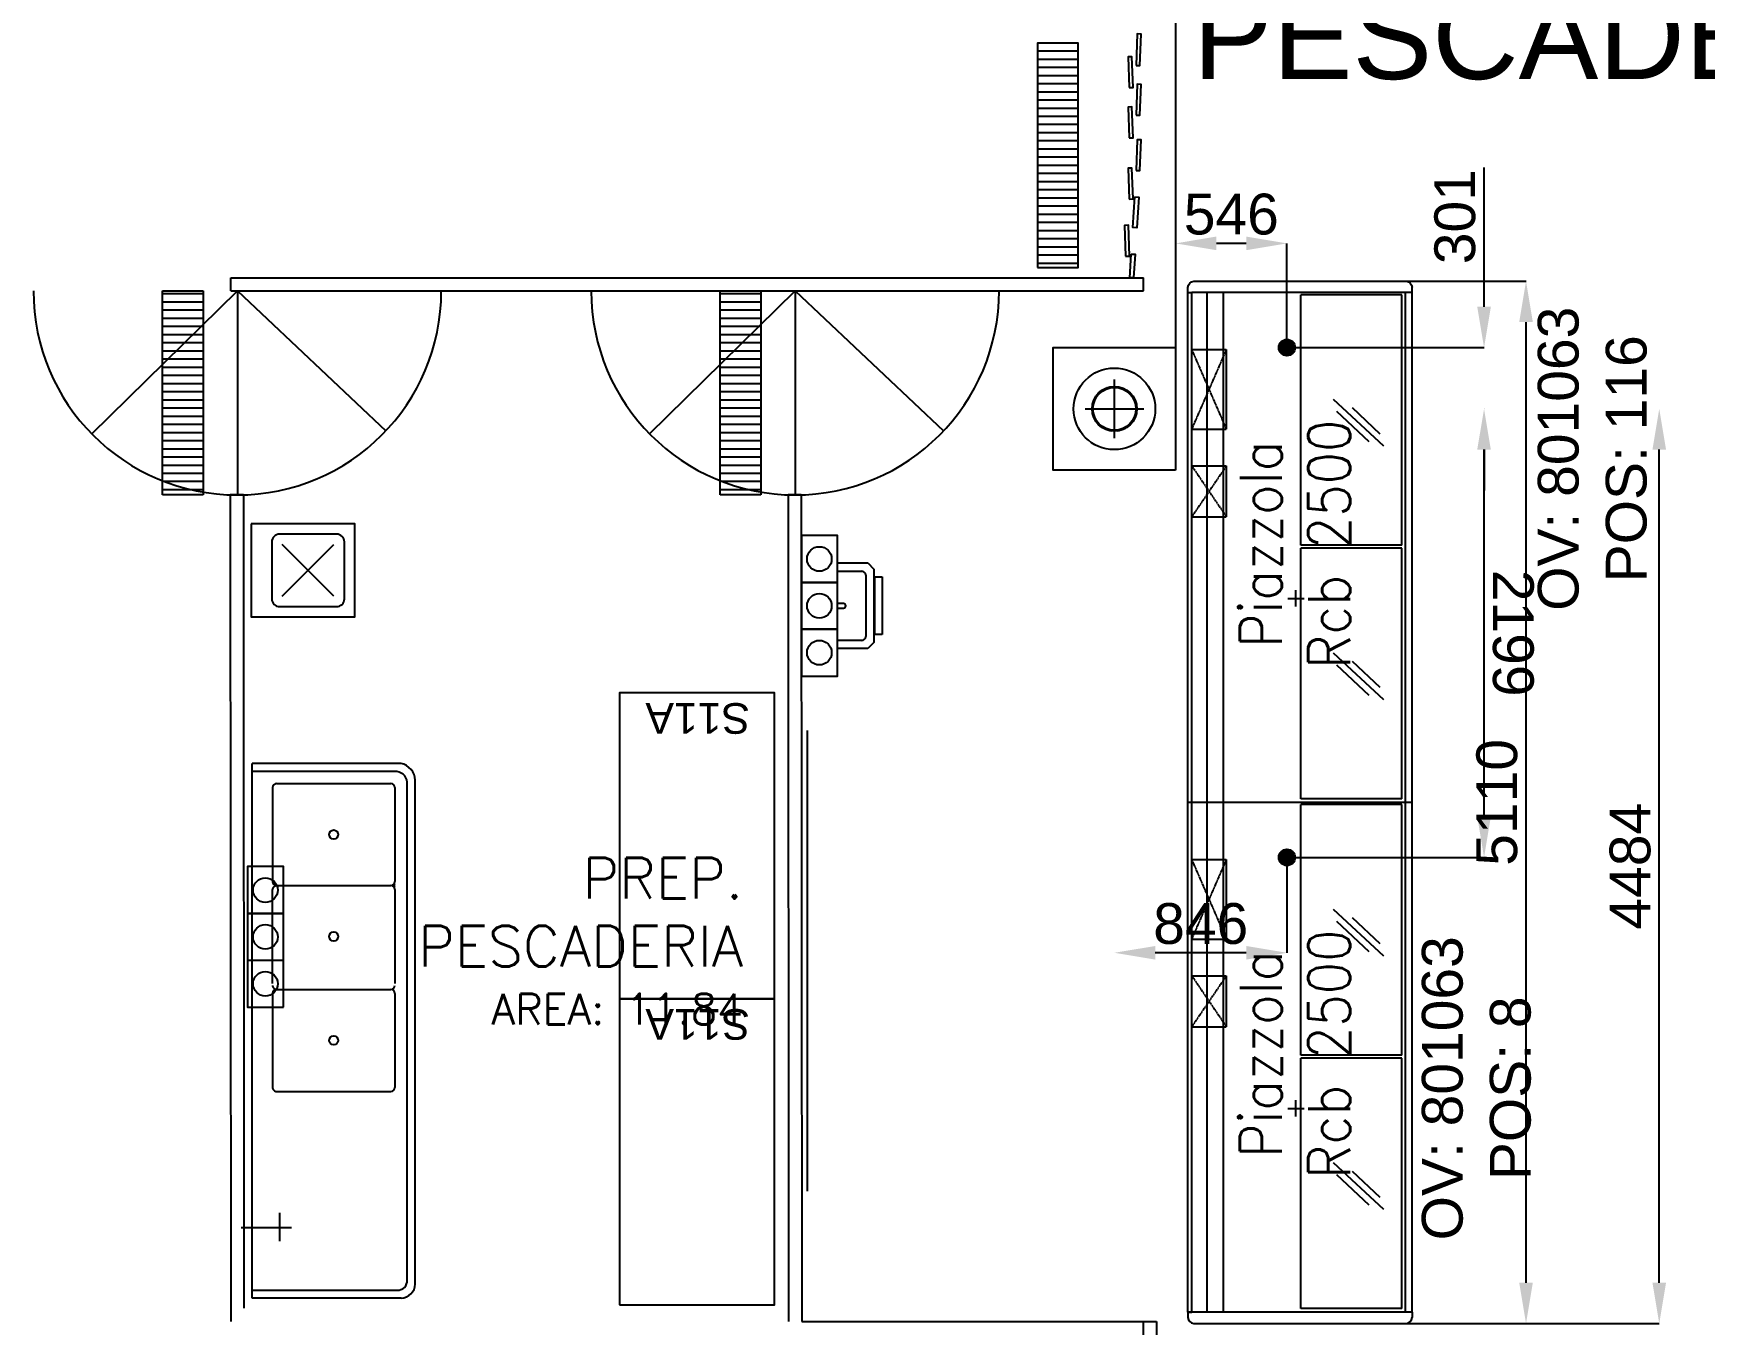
# Model space of a CAD drawing. Header units: millimetres. Extents: x 1478096 to 1808313, y 619971 to 762366.
# Drawn here: x 1780196 to 1788391, y 667153 to 673483 of the extents above; entities that cross this region are included whole.
import ezdxf
from ezdxf.enums import TextEntityAlignment as Align

# ---------------------------------------------------------------- set-up
doc = ezdxf.new("R2010")
doc.units = ezdxf.units.MM
doc.header["$LTSCALE"] = 10
doc.linetypes.add('TRATTEGGIATA2', pattern=[0.375, 0.25, -0.125])
for name, color, linetype in [('0_Estructura', 251, 'Continuous'), ('BANCHI', 3, 'Continuous'), ('COSTAN-EXH-COTAS', 7, 'Continuous'), ('COSTAN-EXH-Desagues', 1, 'Continuous'), ('COSTAN-EXH-NOMENCLATURAS', 7, 'Continuous'), ('DESAGUE AL PISO', 1, 'Continuous'), ('GOP', 1, 'Continuous'), ('QUADRO_ELETTRICO', 8, 'Continuous'), ('SCARICHI', 3, 'Continuous'), ('TESTI20', 3, 'Continuous'), ('ZZZZ0_Estructura', 251, 'Continuous'), ('ZZZZDC-ARQ-EQUIP. PREP.', 30, 'Continuous'), ('ZZZZDC-ARQ-MURO DE BLOQUE', 7, 'Continuous'), ('ZZZZDC-ARQ-PAINEL CAMARA', 151, 'Continuous'), ('ZZZZDC-ARQ-PUERTAS CAMARAS', 141, 'Continuous'), ('ZZZZDC-ARQ-TEXTOS', 7, 'Continuous'), ('ZZZZW-section count', 250, 'Continuous')]:
    doc.layers.add(name, color=color, linetype=linetype)
doc.styles.add('costan', font='ARIAL.TTF')
doc.styles.add('HEAD', font='ARIAL.TTF', dxfattribs={"height": 0.6})
doc.styles.add('RE-PLANTABASE(XREF)$1$ARIAL', font='ARIAL.TTF')
doc.styles.add('ROMANS20', font='romans.shx', dxfattribs={"width": 0.9, "height": 2})
doc.styles.get("Standard").update_dxf_attribs({"font": 'ARIAL.TTF'})
doc.dimstyles.new('COSTAN-DESAGUES', dxfattribs={"dimtxt": 200, "dimasz": 200, "dimexe": 0, "dimexo": 0, "dimgap": 40, "dimtad": 1, "dimdec": 0, "dimzin": 0, "dimdsep": 46, "dimtxsty": 'costan', "dimblk1": 'ARCHTICK', "dimblk2": 'ARCHTICK', "dimcen": 0, "dimclrd": 256, "dimclre": 256, "dimclrt": 256, "dimadec": 0, "dimazin": 0, "dimtfac": 1, "dimtdec": 0, "dimtofl": 0, "dimtmove": 0, "dimatfit": 3, "dimfxl": 0, "dimtolj": 1, "dimtzin": 0, "dimarcsym": 0})
doc.dimstyles.new('COSTAN-MM-100', dxfattribs={"dimtxt": 200, "dimasz": 200, "dimexe": 0, "dimexo": 0, "dimgap": 40, "dimtad": 1, "dimdec": 0, "dimzin": 0, "dimdsep": 46, "dimtxsty": 'costan', "dimblk1": 'ARCHTICK', "dimblk2": 'ARCHTICK', "dimcen": 0, "dimclrd": 256, "dimclre": 256, "dimclrt": 256, "dimadec": 0, "dimazin": 0, "dimtfac": 1, "dimtdec": 0, "dimtofl": 0, "dimtmove": 0, "dimatfit": 3, "dimfxl": 0, "dimtolj": 1, "dimtzin": 0, "dimarcsym": 0})

# ---------------------------------------------------------------- blocks, each defined once
blk = doc.blocks.new('ZZA$C73B3400C')
at = {"layer": 'ZZZZDC-ARQ-PUERTAS CAMARAS'}
for p, q in [((0.2865, 0.2993), (1, 1)), ((0.6323, 0), (0.6323, 1)), ((0.6323, 1), (0.8323, 1)), ((0.6323, 0.9869), (0.8323, 0.9869)), ((0.8323, 1), (0.8323, 0)), ((1, 1), (1.7278, 0.3142)), ((1, 1), (1, 0)), ((0.6323, 0.9469), (0.8323, 0.9469)), ((0.6323, 0.9069), (0.8323, 0.9069)), ((0.6323, 0.8669), (0.8323, 0.8669)), ((0.6323, 0.8269), (0.8323, 0.8269)), ((0.6323, 0.7869), (0.8323, 0.7869)), ((0.6323, 0.7469), (0.8323, 0.7469)), ((0.6323, 0.7069), (0.8323, 0.7069)), ((0.6323, 0.6669), (0.8323, 0.6669)), ((0.6323, 0.6269), (0.8323, 0.6269)), ((0.6323, 0.5869), (0.8323, 0.5869)), ((0.6323, 0.5469), (0.8323, 0.5469)), ((0.6323, 0.5069), (0.8323, 0.5069)), ((0.6323, 0.4669), (0.8323, 0.4669)), ((0.6323, 0.4269), (0.8323, 0.4269)), ((0.6323, 0.3869), (0.8323, 0.3869)), ((0.6323, 0.3469), (0.8323, 0.3469)), ((0.6323, 0.3069), (0.8323, 0.3069)), ((0.6323, 0.2669), (0.8323, 0.2669)), ((0.6323, 0.2269), (0.8323, 0.2269)), ((0.6323, 0.1869), (0.8323, 0.1869)), ((0.6323, 0.1469), (0.8323, 0.1469)), ((0.6323, 0.1069), (0.8323, 0.1069)), ((0.6323, 0.0669), (0.8323, 0.0669)), ((0.6323, 0.0269), (0.8323, 0.0269)), ((0.8323, 0), (0.6323, 0))]:
    blk.add_line(p, q, dxfattribs=at)
blk.add_arc((1, 1), 1, 180, 0, dxfattribs=at)
blk = doc.blocks.new('ZZRE-PLANTABASE(XREF)$0$LJ-BASE2(xref)$0$LJ-PLANTA BASE(XREF)$0$SE-COME$0$LR-COME$0$pileta-flat-3-flat-1')
for p, q in [((-0.0702, 0.8), (-2.5398, 0.8)), ((-0.0902, 0.76), (-2.5198, 0.76)), ((-2.6225, 0.73), (-2.6225, 0)), ((-2.5825, 0.71), (-2.5825, 0)), ((-2.5241, 0.12), (-2.5241, 0.68)), ((-2.5041, 0.7), (-2.0441, 0.7)), ((-2.0241, 0.12), (-2.0241, 0.68)), ((-2.0041, 0.7), (-1.5441, 0.7)), ((-1.5145, 0.12), (-1.5145, 0.68)), ((-1.4945, 0.7), (-1.0345, 0.7)), ((-1.0145, 0.12), (-1.0145, 0.68)), ((-0.0402, 0), (-0.0402, 0.7179)), ((-0.3478, -0.0534), (-0.3478, 0.1924)), ((-2.5041, 0.1), (-2.0441, 0.1)), ((-1.5441, 0.1), (-2.0041, 0.1)), ((-1.6572, 0.1532), (-1.6572, -0.0236)), ((-1.4945, 0.1), (-1.0345, 0.1)), ((-0.42, 0.1346), (-0.2802, 0.1346)), ((-0.0002, 0), (-2.6225, 0))]:
    blk.add_line(p, q)
at = {"ltscale": 200}
blk.add_line((-0.0002, 0.73), (-0.0002, 0), dxfattribs=at)
for points in [[(-1.8868, 0.1532), (-2.1165, 0.1532), (-2.1165, -0.0236), (-1.8868, -0.0236)], [(-1.4275, 0.1532), (-1.8868, 0.1532), (-1.8868, -0.0236), (-1.4275, -0.0236)]]:
    blk.add_lwpolyline(points, close=True)
for centre, radius in [((-2.2741, 0.4), 0.0222), ((-1.7741, 0.4), 0.0222), ((-1.2645, 0.4), 0.0222), ((-2.0017, 0.0648), 0.0603), ((-1.772, 0.0648), 0.0603), ((-1.5423, 0.0648), 0.0603)]:
    blk.add_circle(centre, radius)
for centre, radius, start, end in [((-2.5362, 0.7118), 0.0882, 92.35329, 168.13873), ((-2.5258, 0.7032), 0.0571, 83.93825, 173.20345), ((-0.0863, 0.714), 0.0462, 355.08464, 94.91627), ((-0.0743, 0.726), 0.0742, 3.12681, 86.8741), ((-2.5041, 0.68), 0.02, 90.00045, 180.00045), ((-2.0441, 0.68), 0.02, 0.00045, 90.00045), ((-2.0304, 0.6937), 0.0063, 0.00045, 90.00045), ((-2.0178, 0.6937), 0.0063, 90.00045, 180.00045), ((-2.0041, 0.68), 0.02, 90.00045, 180.00045), ((-1.5345, 0.68), 0.02, 0.00045, 90.00045), ((-1.4945, 0.68), 0.02, 90.00045, 180.00045), ((-1.0345, 0.68), 0.02, 0.00045, 90.00045), ((-2.5041, 0.12), 0.02, 180.00045, 270.00045), ((-2.0441, 0.12), 0.02, 270.00045, 0.00045), ((-2.0041, 0.12), 0.02, 180.00045, 270.00045), ((-1.5345, 0.12), 0.02, 270.00045, 0.00045), ((-1.4945, 0.12), 0.02, 180.00045, 270.00045), ((-1.0345, 0.12), 0.02, 270.00045, 0.00045)]:
    blk.add_arc(centre, radius, start, end)
blk = doc.blocks.new('ZZRE-PLANTABASE(XREF)$0$LJ-BASE2(xref)$0$LJ-PLANTA BASE(XREF)$0$SE-COME$0$lav_rod-flat-2-flat-1-flat-1')
for p, q in [((0.4064, 0.127), (0.1524, -0.127)), ((0.1524, 0.127), (0.4064, -0.127))]:
    blk.add_line(p, q)
blk.add_lwpolyline([(0, -0.2286), (0, 0.2286), (0.508, 0.2286), (0.508, -0.2286)], close=True)
blk.add_lwpolyline([(0.4191, 0.1778, -0.414214), (0.4572, 0.1397), (0.4572, -0.1397, -0.414214), (0.4191, -0.1778), (0.1397, -0.1778, -0.414214), (0.1016, -0.1397), (0.1016, 0.1397, -0.414214), (0.1397, 0.1778)], format="xyb", close=True)
blk = doc.blocks.new('COSTAN-REFERENCIA DE DESAGÜES')
at = {"layer": 'COSTAN-EXH-Desagues'}
blk.add_hatch(color=256, dxfattribs=at).paths.add_polyline_path([(40, 0, 1), (-40, 0, 1)])
blk.add_circle((0, 0), 40, dxfattribs=at)
blk = doc.blocks.new('*D317')
at = {"layer": 'COSTAN-EXH-Desagues', "lineweight": -2, "transparency": 16777216}
for p, q in [((1786342.9, 669443.2), (1786342.9, 668975.9)), ((1786142.9, 668975.9), (1785696.9, 668975.9))]:
    blk.add_line(p, q, dxfattribs=at)
at = {"layer": 'COSTAN-EXH-Desagues', "transparency": 16777216}
for points in [[(1785696.9, 669009.2), (1785696.9, 668942.6), (1785496.9, 668975.9)], [(1786142.9, 669009.2), (1786142.9, 668942.6), (1786342.9, 668975.9)]]:
    blk.add_solid(points, dxfattribs=at)
at = {"layer": 'Defpoints', "color": 0, "transparency": 16777216}
for p in [(1786342.9, 669443.2), (1785496.9, 668975.9), (1785496.9, 668975.9)]:
    blk.add_point(p, dxfattribs=at)
at = {"layer": 'COSTAN-EXH-Desagues', "transparency": 16777216, "insert": (1785919.9, 669118), "char_height": 200, "attachment_point": 5, "style": 'costan'}
blk.add_mtext('\\A1;846', dxfattribs=at)
blk = doc.blocks.new('_ARCHTICK')
at = {"color": 0, "linetype": 'ByBlock', "const_width": 0.15}
blk.add_lwpolyline([(-0.5, -0.5), (0.5, 0.5)], dxfattribs=at)
blk = doc.blocks.new('*D318')
at = {"layer": 'COSTAN-EXH-Desagues', "lineweight": -2, "transparency": 16777216}
for p, q in [((1787309.3, 671642.6), (1787309.3, 671642.6)), ((1787309.3, 669643.2), (1787309.3, 671442.6)), ((1786342.9, 669443.2), (1787309.3, 669443.2))]:
    blk.add_line(p, q, dxfattribs=at)
at = {"layer": 'COSTAN-EXH-Desagues', "transparency": 16777216}
for points in [[(1787342.6, 671442.6), (1787275.9, 671442.6), (1787309.3, 671642.6)], [(1787342.6, 669643.2), (1787276, 669643.2), (1787309.3, 669443.2)]]:
    blk.add_solid(points, dxfattribs=at)
at = {"layer": 'Defpoints', "color": 0, "transparency": 16777216}
for p in [(1787309.3, 671642.6), (1787309.3, 671642.6), (1786342.9, 669443.2)]:
    blk.add_point(p, dxfattribs=at)
at = {"layer": 'COSTAN-EXH-Desagues', "transparency": 16777216, "insert": (1787451.4, 670542.9), "char_height": 200, "attachment_point": 5, "rotation": 270.00021, "style": 'costan'}
blk.add_mtext('\\A1;2199', dxfattribs=at)
blk = doc.blocks.new('*D319')
at = {"layer": 'COSTAN-EXH-Desagues', "lineweight": -2, "transparency": 16777216}
for p, q in [((1786142.9, 672453.9), (1785996.9, 672453.9)), ((1786342.9, 671943.2), (1786342.9, 672453.9))]:
    blk.add_line(p, q, dxfattribs=at)
at = {"layer": 'COSTAN-EXH-Desagues', "transparency": 16777216}
for points in [[(1785996.9, 672487.3), (1785996.9, 672420.6), (1785796.9, 672453.9)], [(1786142.9, 672487.3), (1786142.9, 672420.6), (1786342.9, 672453.9)]]:
    blk.add_solid(points, dxfattribs=at)
at = {"layer": 'Defpoints', "color": 0, "transparency": 16777216}
for p in [(1785796.9, 672453.9), (1785796.9, 672453.9), (1786342.9, 671943.2)]:
    blk.add_point(p, dxfattribs=at)
at = {"layer": 'COSTAN-EXH-Desagues', "transparency": 16777216, "insert": (1786069.9, 672596.1), "char_height": 200, "attachment_point": 5, "style": 'costan'}
blk.add_mtext('\\A1;546', dxfattribs=at)
blk = doc.blocks.new('*D320')
at = {"layer": 'COSTAN-EXH-Desagues', "lineweight": -2, "transparency": 16777216}
for p, q in [((1787309.3, 672143.2), (1787309.3, 672826.4)), ((1786342.9, 671943.2), (1787309.3, 671943.2)), ((1787309.3, 671442.6), (1787309.3, 671242.6))]:
    blk.add_line(p, q, dxfattribs=at)
at = {"layer": 'COSTAN-EXH-Desagues', "transparency": 16777216}
for points in [[(1787275.9, 672143.2), (1787342.6, 672143.2), (1787309.3, 671943.2)], [(1787275.9, 671442.6), (1787342.6, 671442.6), (1787309.3, 671642.6)]]:
    blk.add_solid(points, dxfattribs=at)
at = {"layer": 'Defpoints', "color": 0, "transparency": 16777216}
for p in [(1786342.9, 671943.2), (1787309.3, 671943.2), (1787309.3, 671642.6)]:
    blk.add_point(p, dxfattribs=at)
at = {"layer": 'COSTAN-EXH-Desagues', "transparency": 16777216, "insert": (1787167.1, 672584.8), "char_height": 200, "attachment_point": 5, "rotation": 90, "style": 'costan'}
blk.add_mtext('\\A1;301', dxfattribs=at)
blk = doc.blocks.new('POSICION DE DESAGUE')
for p, q in [((-40, 0), (40, 0)), ((0, 40), (0, -40))]:
    blk.add_line(p, q)
blk = doc.blocks.new('TL2_RCB_SX')
at = {"layer": 'BANCHI'}
for p, q in [((-566.4, 661.8), (-566.4, -378.2)), ((-566.4, 661.8), (-566.4, 661.8)), ((-511.4, 691.8), (-536.4, 691.8)), ((-511.4, 691.8), (-511.4, 671.8)), ((-566.4, -378.2), (-566.4, -378.2)), ((-511.4, -408.2), (-536.4, -408.2))]:
    blk.add_line(p, q, dxfattribs=at)
for centre, start, end in [((-534.7, 660.1), 93.16582, 176.83418), ((-534.7, -376.4), 183.16582, 266.83418)]:
    blk.add_arc(centre, 31.8, start, end, dxfattribs=at)
at = {"layer": 'GOP'}
blk.add_line((-511.4, -408.2), (-511.4, 671.8), dxfattribs=at)
blk = doc.blocks.new('*D471')
at = {"layer": 'COSTAN-EXH-COTAS', "lineweight": -2, "transparency": 16777216}
for p, q in [((1786926.9, 672268.2), (1787515.1, 672268.2)), ((1787515.1, 667358.2), (1787515.1, 672068.2)), ((1786923.3, 667158.2), (1787515.1, 667158.2))]:
    blk.add_line(p, q, dxfattribs=at)
at = {"layer": 'COSTAN-EXH-COTAS', "transparency": 16777216}
for points in [[(1787481.8, 672068.2), (1787548.5, 672068.2), (1787515.1, 672268.2)], [(1787481.8, 667358.2), (1787548.5, 667358.2), (1787515.1, 667158.2)]]:
    blk.add_solid(points, dxfattribs=at)
at = {"layer": 'Defpoints', "color": 0, "transparency": 16777216}
for p in [(1786926.9, 672268.2), (1787515.1, 672268.2), (1786923.3, 667158.2)]:
    blk.add_point(p, dxfattribs=at)
at = {"layer": 'COSTAN-EXH-COTAS', "transparency": 16777216, "insert": (1787373, 669713.2), "char_height": 200, "attachment_point": 5, "rotation": 90, "style": 'costan'}
blk.add_mtext('\\A1;5110', dxfattribs=at)
blk = doc.blocks.new('*D422')
at = {"layer": 'COSTAN-EXH-COTAS', "lineweight": -2, "transparency": 16777216}
for p, q in [((1788168.4, 667358.2), (1788168.4, 671442.6)), ((1787515.1, 667158.2), (1788168.4, 667158.2))]:
    blk.add_line(p, q, dxfattribs=at)
at = {"layer": 'COSTAN-EXH-COTAS', "transparency": 16777216}
for points in [[(1788135, 671442.6), (1788201.7, 671442.6), (1788168.4, 671642.6)], [(1788135, 667358.2), (1788201.7, 667358.2), (1788168.4, 667158.2)]]:
    blk.add_solid(points, dxfattribs=at)
at = {"layer": 'Defpoints', "color": 0, "transparency": 16777216}
for p in [(1788168.4, 671642.6), (1788168.4, 671642.6), (1787515.1, 667158.2)]:
    blk.add_point(p, dxfattribs=at)
at = {"layer": 'COSTAN-EXH-COTAS', "transparency": 16777216, "insert": (1788026.3, 669400.4), "char_height": 200, "attachment_point": 5, "rotation": 90, "style": 'costan'}
blk.add_mtext('\\A1;4484', dxfattribs=at)

msp = doc.modelspace()

# ---------------------------------------------------------------- hatches: boundary and pattern name
h = msp.add_hatch()
h.set_pattern_fill('_USER', color=8, scale=40, angle=1080, style=0, pattern_type=0)
h.set_pattern_definition([(180, (1785319.084, 672517.55), (-7e-14, 40), [])])
h.paths.add_polyline_path([(1785119.084, 672335.44), (1785319.084, 672335.44), (1785319.084, 673435.44), (1785119.084, 673435.44)])
at = {"layer": 'ZZZZ0_Estructura'}
h = msp.add_hatch(dxfattribs=at)
h.set_pattern_fill('ANSI31', color=256, scale=2, angle=-180, style=0)
h.set_pattern_definition([(225, (3334951.955, 1208048.316), (4.49012806, -4.49012806), [])])
h.paths.add_polyline_path([(1785386.885, 671642.622, 1), (1785606.885, 671642.622, 1)])
h.paths.add_polyline_path([(1785391.685, 671642.622, 1), (1785602.085, 671642.622, 1)], flags=16)

# ---------------------------------------------------------------- linework, layer by layer
at = {"color": 8}
for points in [[(1785119.084, 672335.44), (1785319.084, 672335.44), (1785319.084, 673435.44), (1785119.084, 673435.44)], [(1785603.216, 673326.288), (1785622.071, 673325.63), (1785627.335, 673480.284), (1785608.48, 673480.942)], [(1785569.073, 673217.805), (1785587.927, 673218.464), (1785582.663, 673369.199), (1785563.809, 673368.541)], [(1785603.216, 673083.025), (1785622.071, 673082.367), (1785627.335, 673233.103), (1785608.48, 673233.761)], [(1785569.073, 672971.147), (1785587.927, 672971.805), (1785582.663, 673122.541), (1785563.809, 673121.883)], [(1785603.216, 672811.583), (1785622.071, 672810.924), (1785627.335, 672961.66), (1785608.48, 672962.318)], [(1785569.073, 672671.382), (1785587.927, 672672.04), (1785582.663, 672822.776), (1785563.809, 672822.117)], [(1785596.891, 672681.795), (1785615.72, 672680.616), (1785606.3, 672530.083), (1785587.471, 672531.262)], [(1785551.539, 672391.172), (1785570.393, 672391.831), (1785565.129, 672542.566), (1785546.275, 672541.908)], [(1785579.357, 672401.585), (1785598.186, 672400.407), (1785590.918, 672284.262), (1785572.089, 672285.44)]]:
    msp.add_lwpolyline(points, close=True, dxfattribs=at)
at = {"layer": '0_Estructura', "elevation": 0.035}
msp.add_lwpolyline([(1785796.884, 671342.623), (1785196.884, 671342.623), (1785196.884, 671942.623), (1785796.884, 671942.623)], close=True, dxfattribs=at)
at = {"layer": 'BANCHI'}
for p, q in [((1785856.856, 669713.221), (1785856.856, 672213.221)), ((1785950.856, 669713.221), (1785950.856, 672213.221)), ((1786030.856, 669713.221), (1786030.856, 672213.221)), ((1786410.856, 670974.221), (1786410.856, 672202.221)), ((1786906.856, 672202.221), (1786410.856, 672202.221)), ((1786906.856, 670974.221), (1786906.856, 672202.221)), ((1786956.856, 669713.221), (1786956.856, 672213.221)), ((1786906.856, 670974.221), (1786410.856, 670974.221)), ((1786410.856, 669731.221), (1786410.856, 670959.221)), ((1786906.856, 670959.221), (1786410.856, 670959.221)), ((1786906.856, 669731.221), (1786906.856, 670959.221)), ((1786906.856, 669731.221), (1786410.856, 669731.221)), ((1785856.856, 667213.221), (1785856.856, 669713.221)), ((1785876.856, 669713.221), (1785856.856, 669713.221)), ((1785950.856, 667213.221), (1785950.856, 669713.221)), ((1786030.856, 667213.221), (1786030.856, 669713.221)), ((1786410.856, 668474.221), (1786410.856, 669702.221)), ((1786906.856, 669702.221), (1786410.856, 669702.221)), ((1786906.856, 668474.221), (1786906.856, 669702.221)), ((1786956.856, 667213.221), (1786956.856, 669713.221)), ((1786906.856, 668474.221), (1786410.856, 668474.221)), ((1786410.856, 667231.221), (1786410.856, 668459.221)), ((1786906.856, 668459.221), (1786410.856, 668459.221)), ((1786906.856, 667231.221), (1786906.856, 668459.221)), ((1785876.856, 667213.221), (1785856.856, 667213.221)), ((1786906.856, 667231.221), (1786410.856, 667231.221))]:
    msp.add_line(p, q, dxfattribs=at)
at = {"layer": 'BANCHI', "color": 1}
for p, q in [((1786924.856, 669713.221), (1786924.856, 672213.221)), ((1786924.856, 667213.221), (1786924.856, 669713.221))]:
    msp.add_line(p, q, dxfattribs=at)
at = {"layer": 'BANCHI', "linetype": 'Continuous'}
for p, q in [((1786569.211, 671690.266), (1786815.924, 671461.36)), ((1786586.216, 671631.21), (1786744.589, 671482.597)), ((1786663.146, 671648.488), (1786798.49, 671520.806)), ((1786569.211, 670447.266), (1786815.924, 670218.36)), ((1786586.216, 670388.21), (1786744.589, 670239.597)), ((1786663.146, 670405.488), (1786798.49, 670277.806)), ((1786569.211, 669190.266), (1786815.924, 668961.36)), ((1786586.216, 669131.21), (1786744.589, 668982.597)), ((1786663.146, 669148.488), (1786798.49, 669020.806)), ((1786569.211, 667947.266), (1786815.924, 667718.36)), ((1786586.216, 667888.21), (1786744.589, 667739.597)), ((1786663.146, 667905.488), (1786798.49, 667777.806))]:
    msp.add_line(p, q, dxfattribs=at)
at = {"layer": 'COSTAN-EXH-Desagues'}
msp.add_line((1785796.884, 676375.145), (1785796.884, 671942.623), dxfattribs=at)
at = {"layer": 'GOP'}
for p, q in [((1785876.856, 669713.221), (1785876.856, 672213.221)), ((1785876.856, 667213.221), (1785876.856, 669713.221)), ((1786956.856, 669713.221), (1785876.856, 669713.221)), ((1786956.856, 667213.221), (1785876.856, 667213.221))]:
    msp.add_line(p, q, dxfattribs=at)
at = {"layer": 'QUADRO_ELETTRICO', "linetype": 'TRATTEGGIATA2'}
for p, q in [((1785876.856, 671543.221), (1785876.856, 671933.221)), ((1785876.856, 671933.221), (1786046.856, 671933.221)), ((1786046.856, 671543.221), (1785876.856, 671933.221)), ((1785876.856, 671543.221), (1786046.856, 671933.221)), ((1786046.856, 671543.221), (1786046.856, 671933.221)), ((1785876.856, 671543.221), (1786046.856, 671543.221)), ((1785876.856, 671113.221), (1785876.856, 671363.221)), ((1785876.856, 671363.221), (1786046.856, 671363.221)), ((1786046.856, 671113.221), (1785876.856, 671363.221)), ((1785876.856, 671113.221), (1786046.856, 671363.221)), ((1786046.856, 671113.221), (1786046.856, 671363.221)), ((1785876.856, 671113.221), (1786046.856, 671113.221)), ((1785876.856, 669043.221), (1785876.856, 669433.221)), ((1785876.856, 669433.221), (1786046.856, 669433.221)), ((1786046.856, 669043.221), (1785876.856, 669433.221)), ((1785876.856, 669043.221), (1786046.856, 669433.221)), ((1786046.856, 669043.221), (1786046.856, 669433.221)), ((1785876.856, 669043.221), (1786046.856, 669043.221)), ((1785876.856, 668613.221), (1785876.856, 668863.221)), ((1785876.856, 668863.221), (1786046.856, 668863.221)), ((1786046.856, 668613.221), (1785876.856, 668863.221)), ((1785876.856, 668613.221), (1786046.856, 668863.221)), ((1786046.856, 668613.221), (1786046.856, 668863.221)), ((1785876.856, 668613.221), (1786046.856, 668613.221))]:
    msp.add_line(p, q, dxfattribs=at)
at = {"layer": 'ZZZZ0_Estructura'}
for p, q in [((1785496.885, 671498.932, -0.001), (1785496.885, 671786.313, -0.001)), ((1785353.194, 671642.622, -0.001), (1785640.576, 671642.622, -0.001))]:
    msp.add_line(p, q, dxfattribs=at)
at = {"layer": 'ZZZZ0_Estructura', "elevation": 0.035}
msp.add_lwpolyline([(1785796.884, 671342.623), (1785196.884, 671342.623), (1785196.884, 671942.623), (1785796.884, 671942.623)], close=True, dxfattribs=at)
at = {"layer": 'ZZZZ0_Estructura'}
for centre, radius in [((1785496.884, 671642.623, 0.035), 200), ((1785496.885, 671642.622, -0.001), 110), ((1785496.885, 671642.622, -0.001), 105.2)]:
    msp.add_circle(centre, radius, dxfattribs=at)
at = {"layer": 'ZZZZDC-ARQ-EQUIP. PREP.'}
for p, q in [((1784138.39, 670886.94), (1784287.751, 670886.94)), ((1784138.39, 670886.94), (1784287.751, 670886.94)), ((1784138.39, 670886.94), (1784287.751, 670886.94)), ((1784138.39, 670886.94), (1784287.751, 670886.94)), ((1784287.751, 670886.94), (1784317.751, 670856.94)), ((1784287.751, 670886.94), (1784317.751, 670856.94)), ((1784287.751, 670886.94), (1784317.751, 670856.94)), ((1784287.751, 670886.94), (1784317.751, 670856.94)), ((1784138.39, 670846.94), (1784257.751, 670846.94)), ((1784138.39, 670846.94), (1784257.751, 670846.94)), ((1784138.39, 670846.94), (1784257.751, 670846.94)), ((1784138.39, 670846.94), (1784257.751, 670846.94)), ((1784277.751, 670826.94), (1784277.751, 670526.94)), ((1784277.751, 670826.94), (1784277.751, 670526.94)), ((1784277.751, 670826.94), (1784277.751, 670526.94)), ((1784277.751, 670826.94), (1784277.751, 670526.94)), ((1784317.751, 670856.94), (1784317.751, 670496.94)), ((1784317.751, 670856.94), (1784317.751, 670496.94)), ((1784317.751, 670856.94), (1784317.751, 670496.94)), ((1784317.751, 670856.94), (1784317.751, 670496.94)), ((1784321.274, 670818.813), (1784358.496, 670818.813)), ((1784321.274, 670535.644), (1784321.274, 670818.813)), ((1784321.274, 670535.644), (1784321.274, 670818.813)), ((1784321.274, 670818.813), (1784358.496, 670818.813)), ((1784321.274, 670818.813), (1784358.496, 670818.813)), ((1784321.274, 670535.644), (1784321.274, 670818.813)), ((1784321.274, 670535.644), (1784321.274, 670818.813)), ((1784321.274, 670818.813), (1784358.496, 670818.813)), ((1784358.496, 670818.813), (1784358.496, 670535.644)), ((1784358.496, 670818.813), (1784358.496, 670535.644)), ((1784358.496, 670818.813), (1784358.496, 670535.644)), ((1784358.496, 670818.813), (1784358.496, 670535.644)), ((1784168.389, 670687.807), (1784138.39, 670687.807)), ((1784168.389, 670687.807), (1784138.39, 670687.807)), ((1784168.389, 670687.807), (1784138.39, 670687.807)), ((1784168.389, 670687.807), (1784138.39, 670687.807)), ((1784138.39, 670666.073), (1784168.389, 670666.073)), ((1784138.39, 670666.073), (1784168.389, 670666.073)), ((1784138.39, 670666.073), (1784168.389, 670666.073)), ((1784138.39, 670666.073), (1784168.389, 670666.073)), ((1784257.751, 670506.94), (1784138.39, 670506.94)), ((1784257.751, 670506.94), (1784138.39, 670506.94)), ((1784257.751, 670506.94), (1784138.39, 670506.94)), ((1784257.751, 670506.94), (1784138.39, 670506.94)), ((1784287.751, 670466.94), (1784138.39, 670466.94)), ((1784287.751, 670466.94), (1784138.39, 670466.94)), ((1784287.751, 670466.94), (1784138.39, 670466.94)), ((1784287.751, 670466.94), (1784138.39, 670466.94)), ((1784317.751, 670496.94), (1784287.751, 670466.94)), ((1784317.751, 670496.94), (1784287.751, 670466.94)), ((1784317.751, 670496.94), (1784287.751, 670466.94)), ((1784317.751, 670496.94), (1784287.751, 670466.94)), ((1784358.496, 670535.644), (1784321.274, 670535.644)), ((1784358.496, 670535.644), (1784321.274, 670535.644)), ((1784358.496, 670535.644), (1784321.274, 670535.644)), ((1784358.496, 670535.644), (1784321.274, 670535.644)), ((1783992.588, 667806.879), (1783992.588, 670066.167))]:
    msp.add_line(p, q, dxfattribs=at)
for points in [[(1783961.616, 671021.422), (1783961.616, 670791.767), (1784138.39, 670791.767), (1784138.39, 671021.422)], [(1783961.616, 671021.422), (1783961.616, 670791.767), (1784138.39, 670791.767), (1784138.39, 671021.422)], [(1783961.616, 671021.422), (1783961.616, 670791.767), (1784138.39, 670791.767), (1784138.39, 671021.422)], [(1783961.616, 671021.422), (1783961.616, 670791.767), (1784138.39, 670791.767), (1784138.39, 671021.422)], [(1783961.616, 670791.767), (1783961.616, 670562.113), (1784138.39, 670562.113), (1784138.39, 670791.767)], [(1783961.616, 670791.767), (1783961.616, 670562.113), (1784138.39, 670562.113), (1784138.39, 670791.767)], [(1783961.616, 670791.767), (1783961.616, 670562.113), (1784138.39, 670562.113), (1784138.39, 670791.767)], [(1783961.616, 670791.767), (1783961.616, 670562.113), (1784138.39, 670562.113), (1784138.39, 670791.767)], [(1783961.616, 670562.113), (1783961.616, 670332.458), (1784138.39, 670332.458), (1784138.39, 670562.113)], [(1783961.616, 670562.113), (1783961.616, 670332.458), (1784138.39, 670332.458), (1784138.39, 670562.113)], [(1783961.616, 670562.113), (1783961.616, 670332.458), (1784138.39, 670332.458), (1784138.39, 670562.113)], [(1783961.616, 670562.113), (1783961.616, 670332.458), (1784138.39, 670332.458), (1784138.39, 670562.113)], [(1783070.379, 668750.729), (1783830.379, 668750.729), (1783830.379, 670250.729), (1783070.379, 670250.729)], [(1783070.379, 667250.729), (1783830.379, 667250.729), (1783830.379, 668750.729), (1783070.379, 668750.729)]]:
    msp.add_lwpolyline(points, close=True, dxfattribs=at)
for centre in [(1784050.003, 670906.594), (1784050.003, 670906.594), (1784050.003, 670906.594), (1784050.003, 670906.594), (1784050.003, 670676.94), (1784050.003, 670676.94), (1784050.003, 670676.94), (1784050.003, 670676.94), (1784050.003, 670447.286), (1784050.003, 670447.286), (1784050.003, 670447.286), (1784050.003, 670447.286)]:
    msp.add_circle(centre, 60.25, dxfattribs=at)
for centre, radius, start, end in [((1784257.751, 670826.94), 20, 0, 90), ((1784257.751, 670826.94), 20, 0, 90), ((1784257.751, 670826.94), 20, 0, 90), ((1784257.751, 670826.94), 20, 0, 90), ((1784168.389, 670676.94), 10.867, 270, 90), ((1784168.389, 670676.94), 10.867, 270, 90), ((1784168.389, 670676.94), 10.867, 270, 90), ((1784168.389, 670676.94), 10.867, 270, 90), ((1784257.751, 670526.94), 20, 270, 0), ((1784257.751, 670526.94), 20, 270, 0), ((1784257.751, 670526.94), 20, 270, 0), ((1784257.751, 670526.94), 20, 270, 0)]:
    msp.add_arc(centre, radius, start, end, dxfattribs=at)
at = {"layer": 'ZZZZDC-ARQ-MURO DE BLOQUE'}
for p, q in [((1781163.738, 672220.441), (1781163.738, 672285.441)), ((1781226.18, 671221.055), (1781161.18, 671221.055))]:
    msp.add_line(p, q, dxfattribs=at)
at = {"layer": 'ZZZZDC-ARQ-PAINEL CAMARA'}
for p, q in [((1781163.734, 672274.811), (1781163.737, 672274.811)), ((1781163.737, 672285.441), (1785638.783, 672285.44)), ((1785638.783, 672220.441), (1785638.783, 672285.44)), ((1781163.734, 672220.441), (1781163.737, 672220.441)), ((1781163.738, 672220.441), (1785638.783, 672220.441)), ((1781161.18, 671221.055), (1781163.737, 667168.219)), ((1781226.18, 671221.055), (1781228.739, 667233.219)), ((1783896.33, 671221.05), (1783898.734, 667168.22)), ((1783961.33, 671221.05), (1783896.33, 671221.05)), ((1783961.33, 671221.05), (1783963.734, 667168.22)), ((1781163.737, 667233.221), (1781163.737, 667168.221)), ((1783963.734, 667168.22), (1785703.782, 667168.221)), ((1785638.782, 662848.285), (1785638.782, 667168.221)), ((1785703.782, 667168.221), (1785703.782, 658985.45))]:
    msp.add_line(p, q, dxfattribs=at)
at = {"layer": 'ZZZZDC-ARQ-PUERTAS CAMARAS'}
msp.add_line((1783961.33, 671221.05), (1783896.33, 671221.05), dxfattribs=at)

# ---------------------------------------------------------------- block references
at = {"layer": 'COSTAN-EXH-Desagues', "xscale": -1, "rotation": 90}
msp.add_blockref('TL2_RCB_SX', (1786548.674, 671701.771), dxfattribs=at)
at = {"layer": 'COSTAN-EXH-Desagues'}
for p in [(1786342.856, 671943.221), (1786342.856, 669443.221)]:
    msp.add_blockref('COSTAN-REFERENCIA DE DESAGÜES', p, dxfattribs=at)
at = {"layer": 'COSTAN-EXH-Desagues', "rotation": 90}
msp.add_blockref('TL2_RCB_SX', (1786548.674, 667724.67), dxfattribs=at)
at = {"layer": 'DESAGUE AL PISO', "rotation": 90}
for p in [(1786342.856, 671943.221), (1786342.856, 669443.221)]:
    msp.add_blockref('POSICION DE DESAGUE', p, dxfattribs=at)
at = {"layer": 'SCARICHI', "rotation": 90}
for p in [(1786386.856, 670713.221), (1786386.856, 668213.221)]:
    msp.add_blockref('POSICION DE DESAGUE', p, dxfattribs=at)
at = {"layer": 'ZZZZDC-ARQ-EQUIP. PREP.', "yscale": 1000, "zscale": 1000}
for name, p, xscale, rotation in [('ZZRE-PLANTABASE(XREF)$0$LJ-BASE2(xref)$0$LJ-PLANTA BASE(XREF)$0$SE-COME$0$lav_rod-flat-2-flat-1-flat-1', (1781263.648, 670850.794), -1000, 180), ('ZZRE-PLANTABASE(XREF)$0$LJ-BASE2(xref)$0$LJ-PLANTA BASE(XREF)$0$SE-COME$0$LR-COME$0$pileta-flat-3-flat-1', (1781268.773, 667281.657), 1000, 269.9999999999999)]:
    msp.add_blockref(name, p, dxfattribs=dict(at, xscale=xscale, rotation=rotation))
at = {"layer": 'ZZZZDC-ARQ-PUERTAS CAMARAS', "xscale": 1000, "yscale": 1000, "zscale": 1000}
for p in [(1780196.238, 671220.44), (1782931.234, 671220.44)]:
    msp.add_blockref('ZZA$C73B3400C', p, dxfattribs=at)

# ---------------------------------------------------------------- texts
at = {"layer": 'COSTAN-EXH-NOMENCLATURAS', "char_height": 200, "attachment_point": 5, "rotation": 90, "style": 'costan'}
for s, insert in [('OV: 801063\\PPOS: 116', (1787840.962, 671397.905)), ('OV: 801063\\PPOS: 8', (1787272.49, 668311.627))]:
    msp.add_mtext(s, dxfattribs=dict(at, insert=insert))
at = {"layer": 'TESTI20', "style": 'ROMANS20', "width": 0.9}
for s, p in [('Rcb 2500', (1786550.13, 670979.629)), ('Piazzola', (1786214.698, 670979.629)), ('Rcb 2500', (1786550.13, 668479.629)), ('Piazzola', (1786214.698, 668479.629))]:
    msp.add_text(s, height=205.5144, rotation=90, dxfattribs=at).set_placement(p, align=Align.MIDDLE_CENTER)
at = {"layer": 'ZZZZDC-ARQ-EQUIP. PREP.', "style": 'RE-PLANTABASE(XREF)$1$ARIAL'}
for p in [(1783709.845, 670199.821), (1783709.845, 668699.821)]:
    msp.add_text('S11A', height=150, rotation=180, dxfattribs=at).set_placement(p)
at = {"layer": 'ZZZZDC-ARQ-TEXTOS', "insert": (1783676.738, 668624.86), "char_height": 200, "width": 6614.96635, "attachment_point": 9}
msp.add_mtext('{\\Fromans|c0;PREP.\\PPESCADERIA\\P\\H0.75x;AREA: 11.84}', dxfattribs=at)
at = {"layer": 'ZZZZW-section count', "style": 'HEAD'}
msp.add_text('PESCADERIA', height=420, dxfattribs=at).set_placement((1785881, 673259.442, -337265.608))

# ---------------------------------------------------------------- dimensions: what is measured, and where the dimension line sits
at = {"layer": 'COSTAN-EXH-COTAS'}
for base, p1, p2, picture, middle in [((1787515.137, 672268.221), (1786923.343, 667158.221), (1786926.856, 672268.221), '*D471', (1787373.023, 669713.221)), ((1788168.377, 671642.623), (1787515.137, 667158.221), (1788168.377, 671642.623), '*D422', (1788026.262, 669400.422))]:
    dim = msp.add_linear_dim(base=base, p1=p1, p2=p2, angle=90, dimstyle='COSTAN-MM-100', dxfattribs=at)
    dim.commit()
    dim.dimension.update_dxf_attribs({"geometry": picture, "text_midpoint": middle})
at = {"layer": 'COSTAN-EXH-Desagues'}
for base, p1, p2, angle, picture, middle in [((1787309.282, 671943.221), (1787309.282, 671642.608), (1786342.856, 671943.221), 90, '*D320', (1787167.1, 672584.79)), ((1787309.282, 671642.608), (1786342.856, 669443.221), (1787309.282, 671642.608), 90.0002105, '*D318', (1787451.401, 670542.917))]:
    dim = msp.add_linear_dim(base=base, p1=p1, p2=p2, angle=angle, dimstyle='COSTAN-DESAGUES', dxfattribs=at)
    dim.commit()
    dim.dimension.update_dxf_attribs({"geometry": picture, "text_midpoint": middle})
for base, p1, p2, picture, middle in [((1785796.884, 672453.948), (1786342.856, 671943.221), (1785796.884, 672453.948), '*D319', (1786069.87, 672596.062)), ((1785496.883, 668975.891), (1786342.856, 669443.221), (1785496.883, 668975.891), '*D317', (1785919.87, 669118.006))]:
    dim = msp.add_linear_dim(base=base, p1=p1, p2=p2, dimstyle='COSTAN-DESAGUES', dxfattribs=at)
    dim.commit()
    dim.dimension.update_dxf_attribs({"geometry": picture, "text_midpoint": middle})

doc.saveas('drawing.dxf')
